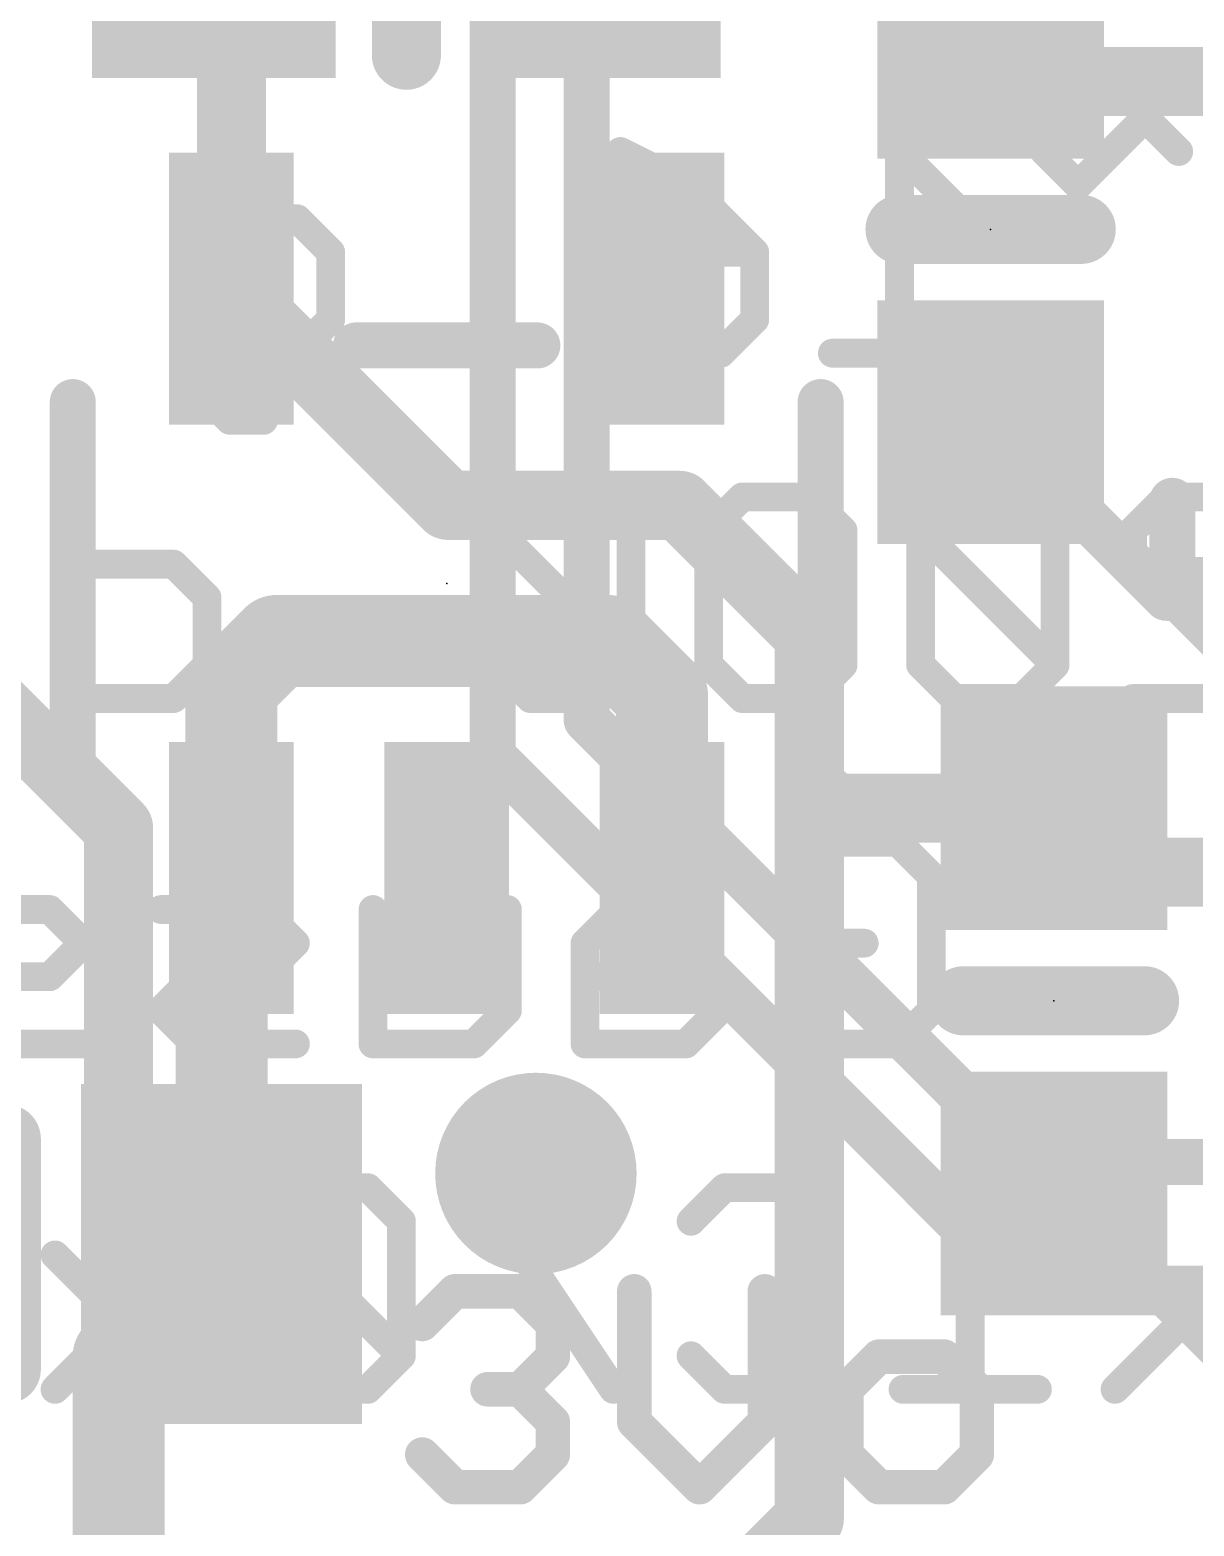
# Model space of a CAD drawing. Extents: x -0.1 to 25.5, y -0.1 to 17.9.
# Drawn here: x 5.96 to 11.1, y 3.52 to 10.13 of the extents above; entities that cross this region are included whole.
import ezdxf

# ---------------------------------------------------------------- set-up
doc = ezdxf.new("R2010")
doc.units = 0
for name, color, linetype in [('1', 12, 'CONTINUOUS'), ('16', 5, 'CONTINUOUS'), ('18', 110, 'CONTINUOUS'), ('21', 40, 'CONTINUOUS'), ('22', 6, 'CONTINUOUS'), ('23', 40, 'CONTINUOUS')]:
    doc.layers.add(name, color=color, linetype=linetype)

# ---------------------------------------------------------------- blocks, each defined once
blk = doc.blocks.new('RECT')
blk.add_solid([(-0.5, -0.5), (0.5, -0.5), (-0.5, 0.5), (0.5, 0.5)])
blk = doc.blocks.new('ROUNDV')
at = {"const_width": 0.5}
blk.add_lwpolyline([(0, -0.25, 1), (0, 0.25, 1), (0, -0.25)], format="xyb", dxfattribs=at)

msp = doc.modelspace()

# ---------------------------------------------------------------- linework, layer by layer
at = {"layer": '1'}
for points, const_width in [([(9.8797, 10.414), (10.1981, 10.0956)], 0.3048), ([(6.8478, 8.9836), (6.8478, 10.3362)], 0.3048), ([(10.3957, 9.898), (10.1981, 10.0956)], 0.3048), ([(11.35, 9.898), (10.3957, 9.898)], 0.3048), ([(6.8478, 8.9836), (7.8034, 8.028)], 0.3048), ([(10.1981, 8.3956), (10.9737, 7.62)], 0.2032), ([(7.8034, 8.028), (8.8265, 8.028)], 0.3048), ([(8.8265, 8.028), (9.398, 7.4565)], 0.3048), ([(10.9737, 7.62), (11.2395, 7.62)], 0.2032), ([(7.0485, 7.4295), (6.8478, 7.2288)], 0.4064), ([(8.509, 7.4295), (7.0485, 7.4295)], 0.4064), ([(8.7478, 7.1907), (8.509, 7.4295)], 0.4064), ([(9.398, 7.4565), (9.398, 6.7945)], 0.3048), ([(6.8478, 7.2288), (6.8478, 6.3834)], 0.4064), ([(8.7478, 6.3834), (8.7478, 7.1907)], 0.4064), ([(9.398, 6.7945), (9.398, 3.556)], 0.3048), ([(9.5005, 6.692), (9.398, 6.7945)], 0.3048), ([(10.4775, 6.692), (9.5005, 6.692)], 0.3048), ([(10.76, 6.4095), (10.4775, 6.692)], 0.3048), ([(6.8047, 6.3403), (6.8478, 6.3834)], 0.4064), ([(6.8047, 4.7244), (6.8047, 6.3403)], 0.4064), ([(11.95, 6.4095), (10.76, 6.4095)], 0.3048), ([(6.35, 4.2697), (6.8047, 4.7244)], 0.4064), ([(6.35, 2.54), (6.35, 4.2697)], 0.4064), ([(9.398, 3.556), (8.89, 3.048)], 0.3048)]:
    msp.add_lwpolyline(points, dxfattribs=dict(at, const_width=const_width))
for points, const_width in [([(10.252, 10.1495, 1), (10.1442, 10.0417)], 0.1524), ([(10.1442, 10.0417, 1), (10.252, 10.1495)], 0.1524), ([(10.3957, 9.9742, 1), (10.3957, 9.8218)], 0.1524), ([(10.3418, 9.8441, 1), (10.4496, 9.9519)], 0.1524), ([(6.9017, 9.0375, 1), (6.7939, 8.9297)], 0.1524), ([(6.7716, 8.9836, 1), (6.924, 8.9836)], 0.1524), ([(10.234, 8.4315, 1), (10.1622, 8.3597)], 0.1016), ([(7.8034, 8.1042, 1), (7.8034, 7.9518)], 0.1524), ([(7.7495, 7.9741, 1), (7.8573, 8.0819)], 0.1524), ([(8.8804, 8.0819, 1), (8.7726, 7.9741)], 0.1524), ([(8.8265, 7.9518, 1), (8.8265, 8.1042)], 0.1524), ([(10.9737, 7.6708, 1), (10.9737, 7.5692)], 0.1016), ([(10.9378, 7.5841, 1), (11.0096, 7.6559)], 0.1016), ([(7.0485, 7.5311, 1), (7.0485, 7.3279)], 0.2032), ([(7.1203, 7.3577, 1), (6.9767, 7.5013)], 0.2032), ([(8.5808, 7.5013, 1), (8.4372, 7.3577)], 0.2032), ([(8.509, 7.3279, 1), (8.509, 7.5311)], 0.2032), ([(9.4742, 7.4565, 1), (9.3218, 7.4565)], 0.1524), ([(9.3441, 7.4026, 1), (9.4519, 7.5104)], 0.1524), ([(6.9494, 7.2288, 1), (6.7462, 7.2288)], 0.2032), ([(6.776, 7.3006, 1), (6.9196, 7.157)], 0.2032), ([(8.8494, 7.1907, 1), (8.6462, 7.1907)], 0.2032), ([(8.676, 7.1189, 1), (8.8196, 7.2625)], 0.2032), ([(9.4742, 6.7945, 1), (9.3218, 6.7945)], 0.1524), ([(9.4519, 6.8484, 1), (9.3441, 6.7406)], 0.1524), ([(9.3218, 6.7945, 1), (9.4742, 6.7945)], 0.1524), ([(9.5005, 6.7682, 1), (9.5005, 6.6158)], 0.1524), ([(9.4466, 6.6381, 1), (9.5544, 6.7459)], 0.1524), ([(10.5314, 6.7459, 1), (10.4236, 6.6381)], 0.1524), ([(10.4775, 6.6158, 1), (10.4775, 6.7682)], 0.1524), ([(6.9063, 6.3403, 1), (6.7031, 6.3403)], 0.2032), ([(6.9196, 6.3116, 1), (6.776, 6.4552)], 0.2032), ([(10.76, 6.4857, 1), (10.76, 6.3333)], 0.1524), ([(10.7061, 6.3556, 1), (10.8139, 6.4634)], 0.1524), ([(6.7329, 6.4121, 1), (6.8765, 6.2685)], 0.2032), ([(6.7462, 6.3834, 1), (6.9494, 6.3834)], 0.2032), ([(8.6462, 6.3834, 1), (8.8494, 6.3834)], 0.2032), ([(6.8765, 4.6526, 1), (6.7329, 4.7962)], 0.2032), ([(6.7031, 4.7244, 1), (6.9063, 4.7244)], 0.2032), ([(6.4516, 4.2697, 1), (6.2484, 4.2697)], 0.2032), ([(6.2782, 4.3415, 1), (6.4218, 4.1979)], 0.2032), ([(9.4519, 3.5021, 1), (9.3441, 3.6099)], 0.1524), ([(9.3218, 3.556, 1), (9.4742, 3.556)], 0.1524)]:
    msp.add_lwpolyline(points, format="xyb", dxfattribs=dict(at, const_width=const_width))
at = {"layer": '16'}
for points, const_width in [([(8.001, 6.9215), (8.001, 13.9065)], 0.2032), ([(8.4154, 7.0819), (8.4154, 12.7969)], 0.2032), ([(3.556, 9.398), (6.35, 6.604)], 0.3048), ([(10.3664, 5.1308), (8.4154, 7.0819)], 0.2032), ([(10.3505, 4.572), (8.001, 6.9215)], 0.2032), ([(6.35, 6.604), (6.35, 2.54)], 0.3048), ([(13.0732, 5.1308), (10.3664, 5.1308)], 0.2032), ([(12.1913, 4.572), (10.3505, 4.572)], 0.2032)]:
    msp.add_lwpolyline(points, dxfattribs=dict(at, const_width=const_width))
for points, const_width in [([(8.4513, 7.1178, 1), (8.3794, 7.0459)], 0.1016), ([(8.3646, 7.0819, 1), (8.4662, 7.0819)], 0.1016), ([(8.0369, 6.9574, 1), (7.9651, 6.8856)], 0.1016), ([(7.9502, 6.9215, 1), (8.0518, 6.9215)], 0.1016), ([(6.4262, 6.604, 1), (6.2738, 6.604)], 0.1524), ([(6.2961, 6.5501, 1), (6.4039, 6.6579)], 0.1524), ([(10.3664, 5.1816, 1), (10.3664, 5.08)], 0.1016), ([(10.3305, 5.0949, 1), (10.4024, 5.1667)], 0.1016), ([(10.3505, 4.6228, 1), (10.3505, 4.5212)], 0.1016), ([(10.3146, 4.5361, 1), (10.3864, 4.6079)], 0.1016)]:
    msp.add_lwpolyline(points, format="xyb", dxfattribs=dict(at, const_width=const_width))
at = {"layer": '21'}
for points, const_width in [([(7.62, 10.814), (7.62, 10.014)], 0.3048), ([(9.7981, 9.2456), (10.5981, 9.2456)], 0.3048), ([(7.3978, 8.7335), (8.1978, 8.7335)], 0.2032), ([(6.1478, 8.4835), (6.1478, 6.8835)], 0.2032), ([(9.4478, 8.4835), (9.4478, 6.8835)], 0.2032), ([(11, 7.698), (11, 8.048)], 0.2032), ([(11.8, 7.698), (11, 7.698)], 0.2032), ([(10.8775, 5.842), (10.0775, 5.842)], 0.3048), ([(5.8547, 4.2164), (5.8547, 5.2324)], 0.3048), ([(7.6899, 4.416), (7.834, 4.56)], 0.1524), ([(7.834, 4.56), (8.1221, 4.56)], 0.1524), ([(8.1221, 4.56), (8.2661, 4.416)], 0.1524), ([(8.6254, 4.56), (8.6254, 3.9838)], 0.1524), ([(9.2017, 3.9838), (9.2017, 4.56)], 0.1524), ([(8.2661, 4.416), (8.2661, 4.2719)], 0.1524), ([(8.2661, 4.2719), (8.1221, 4.1279)], 0.1524), ([(9.705, 4.2719), (9.561, 4.1279)], 0.1524), ([(9.9931, 4.2719), (9.705, 4.2719)], 0.1524), ([(10.1372, 4.1279), (9.9931, 4.2719)], 0.1524), ([(8.1221, 4.1279), (7.978, 4.1279)], 0.1524), ([(8.1221, 4.1279), (8.2661, 3.9838)], 0.1524), ([(9.561, 4.1279), (9.561, 3.8398)], 0.1524), ([(10.1372, 3.8398), (10.1372, 4.1279)], 0.1524), ([(8.2661, 3.9838), (8.2661, 3.8398)], 0.1524), ([(8.6254, 3.9838), (8.9136, 3.6957)], 0.1524), ([(8.9136, 3.6957), (9.2017, 3.9838)], 0.1524), ([(7.834, 3.6957), (7.6899, 3.8398)], 0.1524), ([(8.2661, 3.8398), (8.1221, 3.6957)], 0.1524), ([(9.561, 3.8398), (9.705, 3.6957)], 0.1524), ([(9.9931, 3.6957), (10.1372, 3.8398)], 0.1524), ([(8.1221, 3.6957), (7.834, 3.6957)], 0.1524), ([(9.705, 3.6957), (9.9931, 3.6957)], 0.1524)]:
    msp.add_lwpolyline(points, dxfattribs=dict(at, const_width=const_width))
for points, const_width in [([(7.5438, 10.014, 1), (7.6962, 10.014)], 0.1524), ([(9.7981, 9.3218, 1), (9.7981, 9.1694)], 0.1524), ([(10.5981, 9.1694, 1), (10.5981, 9.3218)], 0.1524), ([(7.3978, 8.7843, 1), (7.3978, 8.6827)], 0.1016), ([(8.1978, 8.6827, 1), (8.1978, 8.7843)], 0.1016), ([(6.1986, 8.4835, 1), (6.097, 8.4835)], 0.1016), ([(9.4986, 8.4835, 1), (9.397, 8.4835)], 0.1016), ([(11.0508, 8.048, 1), (10.9492, 8.048)], 0.1016), ([(11, 7.7488, 1), (11, 7.6472)], 0.1016), ([(10.9492, 7.698, 1), (11.0508, 7.698)], 0.1016), ([(6.097, 6.8835, 1), (6.1986, 6.8835)], 0.1016), ([(9.397, 6.8835, 1), (9.4986, 6.8835)], 0.1016), ([(10.0775, 5.9182, 1), (10.0775, 5.7658)], 0.1524), ([(10.8775, 5.7658, 1), (10.8775, 5.9182)], 0.1524), ([(5.9309, 5.2324, 1), (5.7785, 5.2324)], 0.1524), ([(7.834, 4.5981, 1), (7.834, 4.5219)], 0.0762), ([(7.8609, 4.5331, 1), (7.807, 4.587)], 0.0762), ([(8.149, 4.587, 1), (8.0951, 4.5331)], 0.0762), ([(8.1221, 4.5219, 1), (8.1221, 4.5981)], 0.0762), ([(8.6635, 4.56, 1), (8.5873, 4.56)], 0.0762), ([(9.2398, 4.56, 1), (9.1636, 4.56)], 0.0762), ([(8.3042, 4.416, 1), (8.228, 4.416)], 0.0762), ([(7.663, 4.4429, 1), (7.7169, 4.389)], 0.0762), ([(8.2392, 4.389, 1), (8.2931, 4.4429)], 0.0762), ([(5.7785, 4.2164, 1), (5.9309, 4.2164)], 0.1524), ([(8.228, 4.2719, 1), (8.3042, 4.2719)], 0.0762), ([(8.2931, 4.245, 1), (8.2392, 4.2989)], 0.0762), ([(9.705, 4.31, 1), (9.705, 4.2338)], 0.0762), ([(9.732, 4.245, 1), (9.6781, 4.2989)], 0.0762), ([(10.0201, 4.2989, 1), (9.9662, 4.245)], 0.0762), ([(9.9931, 4.2338, 1), (9.9931, 4.31)], 0.0762), ([(7.978, 4.166, 1), (7.978, 4.0898)], 0.0762), ([(8.149, 4.1548, 1), (8.0951, 4.1009)], 0.0762), ([(8.0951, 4.1548, 1), (8.149, 4.1009)], 0.0762), ([(8.1221, 4.0898, 1), (8.1221, 4.166)], 0.0762), ([(9.534, 4.1548, 1), (9.5879, 4.1009)], 0.0762), ([(9.5991, 4.1279, 1), (9.5229, 4.1279)], 0.0762), ([(10.1753, 4.1279, 1), (10.0991, 4.1279)], 0.0762), ([(10.1102, 4.1009, 1), (10.1641, 4.1548)], 0.0762), ([(8.3042, 3.9838, 1), (8.228, 3.9838)], 0.0762), ([(8.2392, 3.9569, 1), (8.2931, 4.0108)], 0.0762), ([(8.6524, 4.0108, 1), (8.5985, 3.9569)], 0.0762), ([(9.2286, 3.9569, 1), (9.1747, 4.0108)], 0.0762), ([(8.5873, 3.9838, 1), (8.6635, 3.9838)], 0.0762), ([(9.1636, 3.9838, 1), (9.2398, 3.9838)], 0.0762), ([(7.7169, 3.8667, 1), (7.663, 3.8128)], 0.0762), ([(8.2931, 3.8128, 1), (8.2392, 3.8667)], 0.0762), ([(9.5879, 3.8667, 1), (9.534, 3.8128)], 0.0762), ([(10.1641, 3.8128, 1), (10.1102, 3.8667)], 0.0762), ([(8.228, 3.8398, 1), (8.3042, 3.8398)], 0.0762), ([(9.5229, 3.8398, 1), (9.5991, 3.8398)], 0.0762), ([(10.0991, 3.8398, 1), (10.1753, 3.8398)], 0.0762), ([(7.834, 3.7338, 1), (7.834, 3.6576)], 0.0762), ([(8.1221, 3.6576, 1), (8.1221, 3.7338)], 0.0762), ([(9.705, 3.7338, 1), (9.705, 3.6576)], 0.0762), ([(9.9931, 3.6576, 1), (9.9931, 3.7338)], 0.0762), ([(7.807, 3.6688, 1), (7.8609, 3.7226)], 0.0762), ([(8.0951, 3.7226, 1), (8.149, 3.6688)], 0.0762), ([(8.8866, 3.7226, 1), (8.9405, 3.6688)], 0.0762), ([(8.8866, 3.6688, 1), (8.9405, 3.7226)], 0.0762), ([(9.6781, 3.6688, 1), (9.732, 3.7226)], 0.0762), ([(9.9662, 3.7226, 1), (10.0201, 3.6688)], 0.0762)]:
    msp.add_lwpolyline(points, format="xyb", dxfattribs=dict(at, const_width=const_width))
at = {"layer": '22', "const_width": 0.127}
for points in [[(10.88, 9.7376), (10.5834, 9.441)], [(11.0283, 9.5893), (10.88, 9.7376)], [(8.5641, 9.5893), (8.8606, 9.441)], [(10.0928, 9.2927), (9.7962, 9.5893)], [(9.7962, 9.5893), (9.7962, 8.6995)], [(10.5834, 9.441), (10.4351, 9.5893)], [(8.8606, 9.441), (9.1572, 9.1444)], [(6.693, 8.5512), (6.693, 9.2927)], [(6.693, 9.2927), (7.1379, 9.2927)], [(7.1379, 9.2927), (7.2862, 9.1444)], [(7.2862, 9.1444), (7.2862, 8.8478)], [(8.5641, 8.9961), (8.7124, 9.1444)], [(8.7124, 9.1444), (9.1572, 9.1444)], [(9.1572, 9.1444), (9.1572, 8.8478)], [(8.5641, 8.8478), (8.5641, 8.9961)], [(7.2862, 8.8478), (7.1379, 8.6995)], [(8.7124, 8.6995), (8.5641, 8.8478)], [(9.1572, 8.8478), (9.0089, 8.6995)], [(7.1379, 8.6995), (6.693, 8.6995)], [(9.0089, 8.6995), (8.7124, 8.6995)], [(10.0928, 8.6995), (9.4996, 8.6995)], [(6.8413, 8.4029), (6.693, 8.5512)], [(6.9896, 8.4029), (6.8413, 8.4029)], [(6.1473, 8.0653), (6.1473, 7.1755)], [(8.1666, 8.0653), (8.0183, 7.917)], [(8.4632, 8.0653), (8.1666, 8.0653)], [(8.6115, 7.917), (8.4632, 8.0653)], [(9.1022, 8.0653), (8.9539, 7.917)], [(9.3987, 8.0653), (9.1022, 8.0653)], [(9.547, 7.917), (9.3987, 8.0653)], [(10.0377, 8.0653), (9.8894, 7.917)], [(10.3343, 8.0653), (10.0377, 8.0653)], [(10.4826, 7.917), (10.3343, 8.0653)], [(10.8249, 7.917), (10.9732, 8.0653)], [(10.9732, 8.0653), (11.2698, 8.0653)], [(8.0183, 7.917), (8.0183, 7.3238)], [(8.6115, 7.3238), (8.0183, 7.917)], [(8.6115, 7.3238), (8.6115, 7.917)], [(8.9539, 7.917), (8.9539, 7.3238)], [(9.547, 7.3238), (8.9539, 7.917)], [(9.547, 7.3238), (9.547, 7.917)], [(9.8894, 7.917), (9.8894, 7.3238)], [(10.4826, 7.3238), (9.8894, 7.917)], [(10.4826, 7.3238), (10.4826, 7.917)], [(10.8249, 7.7687), (10.8249, 7.917)], [(6.5922, 7.7687), (6.1473, 7.7687)], [(6.7405, 7.6204), (6.5922, 7.7687)], [(11.4181, 7.1755), (10.8249, 7.7687)], [(6.7405, 7.3238), (6.7405, 7.6204)], [(6.5922, 7.1755), (6.7405, 7.3238)], [(8.0183, 7.3238), (8.1666, 7.1755)], [(8.4632, 7.1755), (8.6115, 7.3238)], [(8.9539, 7.3238), (9.1022, 7.1755)], [(9.3987, 7.1755), (9.547, 7.3238)], [(9.8894, 7.3238), (10.0377, 7.1755)], [(10.3343, 7.1755), (10.4826, 7.3238)], [(6.1473, 7.1755), (6.5922, 7.1755)], [(8.1666, 7.1755), (8.4632, 7.1755)], [(9.1022, 7.1755), (9.3987, 7.1755)], [(10.0377, 7.1755), (10.3343, 7.1755)], [(10.8249, 7.1755), (11.4181, 7.1755)], [(9.3437, 6.393), (9.492, 6.5413)], [(9.492, 6.5413), (9.7885, 6.5413)], [(9.7885, 6.5413), (9.9368, 6.393)], [(9.9368, 6.393), (9.9368, 5.7998)], [(6.0465, 6.2447), (5.6016, 6.2447)], [(6.1948, 6.0964), (6.0465, 6.2447)], [(6.982, 6.2447), (6.5371, 6.2447)], [(7.1303, 6.0964), (6.982, 6.2447)], [(7.4726, 5.6515), (7.4726, 6.2447)], [(8.0658, 6.2447), (8.0658, 5.7998)], [(8.5564, 6.2447), (8.4081, 6.0964)], [(8.853, 6.2447), (8.5564, 6.2447)], [(6.0465, 5.9481), (6.1948, 6.0964)], [(6.982, 5.9481), (7.1303, 6.0964)], [(8.4081, 6.0964), (8.4081, 5.6515)], [(9.3437, 5.7998), (9.3437, 6.0964)], [(9.3437, 6.0964), (9.6402, 6.0964)], [(5.7499, 5.9481), (6.0465, 5.9481)], [(6.5371, 5.7998), (6.6854, 5.9481)], [(6.6854, 5.9481), (6.982, 5.9481)], [(8.853, 5.9481), (8.4081, 5.9481)], [(9.0013, 5.7998), (8.853, 5.9481)], [(6.6854, 5.6515), (6.5371, 5.7998)], [(8.0658, 5.7998), (7.9175, 5.6515)], [(8.853, 5.6515), (9.0013, 5.7998)], [(9.492, 5.6515), (9.3437, 5.7998)], [(9.9368, 5.7998), (9.7885, 5.6515)], [(6.1948, 5.6515), (5.7499, 5.6515)], [(7.1303, 5.6515), (6.6854, 5.6515)], [(7.9175, 5.6515), (7.4726, 5.6515)], [(8.4081, 5.6515), (8.853, 5.6515)], [(9.7885, 5.6515), (9.492, 5.6515)], [(7.1532, 5.0173), (7.0049, 4.869)], [(7.4497, 5.0173), (7.1532, 5.0173)], [(7.598, 4.869), (7.4497, 5.0173)], [(8.5336, 4.1275), (7.9404, 5.0173)], [(8.8759, 4.869), (9.0242, 5.0173)], [(9.0242, 5.0173), (9.3208, 5.0173)], [(9.3208, 5.0173), (9.4691, 4.869)], [(10.4046, 4.7207), (10.108, 5.0173)], [(10.108, 5.0173), (10.108, 4.1275)], [(7.0049, 4.869), (7.0049, 4.2758)], [(7.598, 4.2758), (7.0049, 4.869)], [(7.598, 4.2758), (7.598, 4.869)], [(9.4691, 4.869), (9.4691, 4.2758)], [(6.6625, 4.7207), (6.0693, 4.1275)], [(6.6625, 4.1275), (6.0693, 4.7207)], [(11.3401, 4.7207), (10.7469, 4.1275)], [(11.3401, 4.1275), (10.7469, 4.7207)], [(7.0049, 4.2758), (7.1532, 4.1275)], [(7.4497, 4.1275), (7.598, 4.2758)], [(9.0242, 4.1275), (8.8759, 4.2758)], [(9.4691, 4.2758), (9.3208, 4.1275)], [(7.1532, 4.1275), (7.4497, 4.1275)], [(9.3208, 4.1275), (9.0242, 4.1275)], [(10.4046, 4.1275), (9.8114, 4.1275)]]:
    msp.add_lwpolyline(points, dxfattribs=at)
at = {"layer": '22', "const_width": 0.0635}
for points in [[(10.9024, 9.76, 1), (10.8575, 9.7151)], [(10.9024, 9.7151, 1), (10.8575, 9.76)], [(8.5783, 9.6177, 1), (8.5499, 9.5609)], [(9.8279, 9.5893, 1), (9.7644, 9.5893)], [(9.8186, 9.6117, 1), (9.7737, 9.5668)], [(10.4575, 9.6117, 1), (10.4126, 9.5668)], [(11.0058, 9.5668, 1), (11.0507, 9.6117)], [(8.8831, 9.4634, 1), (8.8382, 9.4185)], [(8.8464, 9.4126, 1), (8.8748, 9.4694)], [(10.5609, 9.4634, 1), (10.6058, 9.4185)], [(10.5609, 9.4185, 1), (10.6058, 9.4634)], [(6.7248, 9.2927, 1), (6.6613, 9.2927)], [(6.693, 9.3244, 1), (6.693, 9.2609)], [(7.1604, 9.3151, 1), (7.1155, 9.2702)], [(7.1379, 9.2609, 1), (7.1379, 9.3244)], [(10.0703, 9.2702, 1), (10.1152, 9.3151)], [(7.3179, 9.1444, 1), (7.2544, 9.1444)], [(7.2637, 9.1219, 1), (7.3086, 9.1668)], [(8.7124, 9.1761, 1), (8.7124, 9.1126)], [(8.7348, 9.1219, 1), (8.6899, 9.1668)], [(9.189, 9.1444, 1), (9.1255, 9.1444)], [(9.1348, 9.1219, 1), (9.1797, 9.1668)], [(9.1572, 9.1126, 1), (9.1572, 9.1761)], [(8.5958, 8.9961, 1), (8.5323, 8.9961)], [(8.5416, 9.0185, 1), (8.5865, 8.9736)], [(7.2544, 8.8478, 1), (7.3179, 8.8478)], [(7.3086, 8.8253, 1), (7.2637, 8.8702)], [(8.5323, 8.8478, 1), (8.5958, 8.8478)], [(8.5865, 8.8702, 1), (8.5416, 8.8253)], [(9.1255, 8.8478, 1), (9.189, 8.8478)], [(9.1797, 8.8253, 1), (9.1348, 8.8702)], [(6.693, 8.7313, 1), (6.693, 8.6677)], [(7.1155, 8.722, 1), (7.1604, 8.677)], [(7.1379, 8.6677, 1), (7.1379, 8.7313)], [(8.7124, 8.7313, 1), (8.7124, 8.6677)], [(8.6899, 8.677, 1), (8.7348, 8.722)], [(8.9865, 8.722, 1), (9.0314, 8.677)], [(9.0089, 8.6677, 1), (9.0089, 8.7313)], [(9.4996, 8.7313, 1), (9.4996, 8.6677)], [(9.7644, 8.6995, 1), (9.8279, 8.6995)], [(10.0928, 8.6677, 1), (10.0928, 8.7313)], [(6.6613, 8.5512, 1), (6.7248, 8.5512)], [(6.7155, 8.5737, 1), (6.6706, 8.5288)], [(6.8413, 8.4347, 1), (6.8413, 8.3712)], [(6.8189, 8.3805, 1), (6.8638, 8.4254)], [(6.9896, 8.3712, 1), (6.9896, 8.4347)], [(6.1791, 8.0653, 1), (6.1156, 8.0653)], [(8.1666, 8.097, 1), (8.1666, 8.0335)], [(8.1891, 8.0428, 1), (8.1442, 8.0877)], [(8.4857, 8.0877, 1), (8.4408, 8.0428)], [(8.4632, 8.0335, 1), (8.4632, 8.097)], [(9.1022, 8.097, 1), (9.1022, 8.0335)], [(9.1246, 8.0428, 1), (9.0797, 8.0877)], [(9.4212, 8.0877, 1), (9.3763, 8.0428)], [(9.3987, 8.0335, 1), (9.3987, 8.097)], [(10.0377, 8.097, 1), (10.0377, 8.0335)], [(10.0601, 8.0428, 1), (10.0152, 8.0877)], [(10.3567, 8.0877, 1), (10.3118, 8.0428)], [(10.3343, 8.0335, 1), (10.3343, 8.097)], [(10.9732, 8.097, 1), (10.9732, 8.0335)], [(10.9956, 8.0428, 1), (10.9507, 8.0877)], [(8.0501, 7.917, 1), (7.9866, 7.917)], [(8.0408, 7.9394, 1), (7.9959, 7.8945)], [(7.9959, 7.9394, 1), (8.0408, 7.8945)], [(8.6433, 7.917, 1), (8.5798, 7.917)], [(8.5891, 7.8945, 1), (8.634, 7.9394)], [(8.9856, 7.917, 1), (8.9221, 7.917)], [(8.9763, 7.9394, 1), (8.9314, 7.8945)], [(8.9314, 7.9394, 1), (8.9763, 7.8945)], [(9.5788, 7.917, 1), (9.5153, 7.917)], [(9.5246, 7.8945, 1), (9.5695, 7.9394)], [(9.9211, 7.917, 1), (9.8576, 7.917)], [(9.9118, 7.9394, 1), (9.8669, 7.8945)], [(9.8669, 7.9394, 1), (9.9118, 7.8945)], [(10.5143, 7.917, 1), (10.4508, 7.917)], [(10.4601, 7.8945, 1), (10.505, 7.9394)], [(10.8024, 7.9394, 1), (10.8474, 7.8945)], [(10.8567, 7.917, 1), (10.7932, 7.917)], [(6.1473, 7.8004, 1), (6.1473, 7.7369)], [(6.6146, 7.7911, 1), (6.5697, 7.7462)], [(6.5922, 7.7369, 1), (6.5922, 7.8004)], [(10.8474, 7.7911, 1), (10.8024, 7.7462)], [(10.7932, 7.7687, 1), (10.8567, 7.7687)], [(6.7722, 7.6204, 1), (6.7087, 7.6204)], [(6.718, 7.5979, 1), (6.7629, 7.6428)], [(6.7087, 7.3238, 1), (6.7722, 7.3238)], [(6.7629, 7.3013, 1), (6.718, 7.3462)], [(7.9866, 7.3238, 1), (8.0501, 7.3238)], [(8.0408, 7.3462, 1), (7.9959, 7.3013)], [(8.5798, 7.3238, 1), (8.6433, 7.3238)], [(8.634, 7.3013, 1), (8.5891, 7.3462)], [(8.5891, 7.3013, 1), (8.634, 7.3462)], [(8.9221, 7.3238, 1), (8.9856, 7.3238)], [(8.9763, 7.3462, 1), (8.9314, 7.3013)], [(9.5153, 7.3238, 1), (9.5788, 7.3238)], [(9.5695, 7.3013, 1), (9.5246, 7.3462)], [(9.5246, 7.3013, 1), (9.5695, 7.3462)], [(9.9118, 7.3462, 1), (9.8669, 7.3013)], [(9.8576, 7.3238, 1), (9.9211, 7.3238)], [(10.4508, 7.3238, 1), (10.5143, 7.3238)], [(10.505, 7.3013, 1), (10.4601, 7.3462)], [(10.4601, 7.3013, 1), (10.505, 7.3462)], [(6.1473, 7.2073, 1), (6.1473, 7.1438)], [(6.1156, 7.1755, 1), (6.1791, 7.1755)], [(6.5697, 7.198, 1), (6.6146, 7.153)], [(6.5922, 7.1438, 1), (6.5922, 7.2073)], [(8.1666, 7.2073, 1), (8.1666, 7.1438)], [(8.1442, 7.153, 1), (8.1891, 7.198)], [(8.4408, 7.198, 1), (8.4857, 7.153)], [(8.4632, 7.1438, 1), (8.4632, 7.2073)], [(9.1022, 7.2073, 1), (9.1022, 7.1438)], [(9.0797, 7.153, 1), (9.1246, 7.198)], [(9.3763, 7.198, 1), (9.4212, 7.153)], [(9.3987, 7.1438, 1), (9.3987, 7.2073)], [(10.0377, 7.2073, 1), (10.0377, 7.1438)], [(10.0152, 7.153, 1), (10.0601, 7.198)], [(10.3118, 7.198, 1), (10.3567, 7.153)], [(10.3343, 7.1438, 1), (10.3343, 7.2073)], [(10.8249, 7.2073, 1), (10.8249, 7.1438)], [(9.492, 6.573, 1), (9.492, 6.5095)], [(9.5144, 6.5188, 1), (9.4695, 6.5637)], [(9.811, 6.5637, 1), (9.7661, 6.5188)], [(9.7885, 6.5095, 1), (9.7885, 6.573)], [(9.3212, 6.4154, 1), (9.3661, 6.3705)], [(9.9686, 6.393, 1), (9.9051, 6.393)], [(9.9144, 6.3705, 1), (9.9593, 6.4154)], [(6.0689, 6.2671, 1), (6.024, 6.2222)], [(6.0465, 6.2129, 1), (6.0465, 6.2764)], [(6.5371, 6.2764, 1), (6.5371, 6.2129)], [(7.0044, 6.2671, 1), (6.9595, 6.2222)], [(6.982, 6.2129, 1), (6.982, 6.2764)], [(7.5044, 6.2447, 1), (7.4409, 6.2447)], [(8.0975, 6.2447, 1), (8.034, 6.2447)], [(8.5564, 6.2764, 1), (8.5564, 6.2129)], [(8.5789, 6.2222, 1), (8.534, 6.2671)], [(8.853, 6.2129, 1), (8.853, 6.2764)], [(6.2172, 6.0739, 1), (6.1723, 6.1188)], [(6.1723, 6.0739, 1), (6.2172, 6.1188)], [(7.1527, 6.0739, 1), (7.1078, 6.1188)], [(7.1078, 6.0739, 1), (7.1527, 6.1188)], [(8.4399, 6.0964, 1), (8.3764, 6.0964)], [(8.3857, 6.1188, 1), (8.4306, 6.0739)], [(9.3754, 6.0964, 1), (9.3119, 6.0964)], [(9.3437, 6.1281, 1), (9.3437, 6.0646)], [(9.6402, 6.0646, 1), (9.6402, 6.1281)], [(6.0465, 5.9163, 1), (6.0465, 5.9798)], [(6.6854, 5.9798, 1), (6.6854, 5.9163)], [(6.7078, 5.9256, 1), (6.6629, 5.9705)], [(6.982, 5.9163, 1), (6.982, 5.9798)], [(8.4081, 5.9798, 1), (8.4081, 5.9163)], [(8.8755, 5.9705, 1), (8.8306, 5.9256)], [(8.853, 5.9163, 1), (8.853, 5.9798)], [(6.024, 5.9705, 1), (6.0689, 5.9256)], [(6.9595, 5.9705, 1), (7.0044, 5.9256)], [(6.5596, 5.8222, 1), (6.5147, 5.7773)], [(6.5147, 5.8222, 1), (6.5596, 5.7773)], [(8.034, 5.7998, 1), (8.0975, 5.7998)], [(8.0882, 5.7773, 1), (8.0433, 5.8222)], [(9.0238, 5.7773, 1), (8.9789, 5.8222)], [(8.9789, 5.7773, 1), (9.0238, 5.8222)], [(9.3119, 5.7998, 1), (9.3754, 5.7998)], [(9.3661, 5.8222, 1), (9.3212, 5.7773)], [(9.9051, 5.7998, 1), (9.9686, 5.7998)], [(9.9593, 5.7773, 1), (9.9144, 5.8222)], [(6.1948, 5.6198, 1), (6.1948, 5.6833)], [(6.6854, 5.6833, 1), (6.6854, 5.6198)], [(6.6629, 5.629, 1), (6.7078, 5.674)], [(7.1303, 5.6198, 1), (7.1303, 5.6833)], [(7.4726, 5.6833, 1), (7.4726, 5.6198)], [(7.4409, 5.6515, 1), (7.5044, 5.6515)], [(7.8951, 5.674, 1), (7.94, 5.629)], [(7.9175, 5.6198, 1), (7.9175, 5.6833)], [(8.4081, 5.6833, 1), (8.4081, 5.6198)], [(8.3764, 5.6515, 1), (8.4399, 5.6515)], [(8.8306, 5.674, 1), (8.8755, 5.629)], [(8.853, 5.6198, 1), (8.853, 5.6833)], [(9.492, 5.6833, 1), (9.492, 5.6198)], [(9.4695, 5.629, 1), (9.5144, 5.674)], [(9.7661, 5.674, 1), (9.811, 5.629)], [(9.7885, 5.6198, 1), (9.7885, 5.6833)], [(7.1532, 5.049, 1), (7.1532, 4.9855)], [(7.1756, 4.9948, 1), (7.1307, 5.0397)], [(7.4722, 5.0397, 1), (7.4273, 4.9948)], [(7.4497, 4.9855, 1), (7.4497, 5.049)], [(7.9668, 5.0349, 1), (7.914, 4.9996)], [(9.0242, 5.049, 1), (9.0242, 4.9855)], [(9.0466, 4.9948, 1), (9.0017, 5.0397)], [(9.3432, 5.0397, 1), (9.2983, 4.9948)], [(9.3208, 4.9855, 1), (9.3208, 5.049)], [(10.1398, 5.0173, 1), (10.0763, 5.0173)], [(10.1305, 5.0397, 1), (10.0856, 4.9948)], [(7.0366, 4.869, 1), (6.9731, 4.869)], [(7.0273, 4.8914, 1), (6.9824, 4.8465)], [(6.9824, 4.8914, 1), (7.0273, 4.8465)], [(7.6298, 4.869, 1), (7.5663, 4.869)], [(7.5756, 4.8465, 1), (7.6205, 4.8914)], [(8.8535, 4.8914, 1), (8.8984, 4.8465)], [(9.5008, 4.869, 1), (9.4373, 4.869)], [(9.4466, 4.8465, 1), (9.4915, 4.8914)], [(6.0918, 4.7431, 1), (6.0469, 4.6982)], [(6.685, 4.6982, 1), (6.6401, 4.7431)], [(10.3821, 4.6982, 1), (10.427, 4.7431)], [(10.7694, 4.7431, 1), (10.7245, 4.6982)], [(6.9731, 4.2758, 1), (7.0366, 4.2758)], [(7.0273, 4.2982, 1), (6.9824, 4.2533)], [(7.5663, 4.2758, 1), (7.6298, 4.2758)], [(7.6205, 4.2533, 1), (7.5756, 4.2982)], [(7.5756, 4.2533, 1), (7.6205, 4.2982)], [(8.8984, 4.2982, 1), (8.8535, 4.2533)], [(9.4373, 4.2758, 1), (9.5008, 4.2758)], [(9.4915, 4.2533, 1), (9.4466, 4.2982)], [(6.0469, 4.15, 1), (6.0918, 4.105)], [(6.6401, 4.105, 1), (6.685, 4.15)], [(7.1532, 4.1593, 1), (7.1532, 4.0958)], [(7.1307, 4.105, 1), (7.1756, 4.15)], [(7.4273, 4.15, 1), (7.4722, 4.105)], [(7.4497, 4.0958, 1), (7.4497, 4.1593)], [(8.5071, 4.1099, 1), (8.56, 4.1451)], [(9.0242, 4.1593, 1), (9.0242, 4.0958)], [(9.0017, 4.105, 1), (9.0466, 4.15)], [(9.2983, 4.15, 1), (9.3432, 4.105)], [(9.3208, 4.0958, 1), (9.3208, 4.1593)], [(9.8114, 4.1593, 1), (9.8114, 4.0958)], [(10.0763, 4.1275, 1), (10.1398, 4.1275)], [(10.4046, 4.0958, 1), (10.4046, 4.1593)], [(10.7245, 4.15, 1), (10.7694, 4.105)]]:
    msp.add_lwpolyline(points, format="xyb", dxfattribs=at)
at = {"layer": '23'}
for p in [(10.1981, 9.2456), (7.7978, 7.6835), (10.4775, 5.842)]:
    msp.add_point(p, dxfattribs=at)

# ---------------------------------------------------------------- block references
at = {"layer": '1', "xscale": 1.075}
for p in [(6.77, 10.414), (8.47, 10.414)]:
    msp.add_blockref('RECT', p, dxfattribs=at)
for p, rotation in [((10.1981, 10.0956), 90), ((10.1981, 8.3956), 90), ((10.4775, 6.692), 270), ((10.4775, 4.992), 270)]:
    msp.add_blockref('RECT', p, dxfattribs=dict(at, rotation=rotation))
at = {"layer": '1', "xscale": 0.55, "yscale": 1.2}
for p in [(6.8478, 8.9836), (8.7478, 8.9836), (6.8478, 6.3834), (7.7978, 6.3834), (8.7478, 6.3834)]:
    msp.add_blockref('RECT', p, dxfattribs=at)
at = {"layer": '1', "xscale": 1.24, "yscale": 1.5, "rotation": 180}
msp.add_blockref('RECT', (6.8047, 4.7244), dxfattribs=at)
at = {"layer": '18', "xscale": 0.889, "yscale": 0.889}
msp.add_blockref('ROUNDV', (8.1915, 5.08), dxfattribs=at)
msp.add_blockref('ROUNDV', (8.1915, 5.08), dxfattribs=at)

doc.saveas('drawing.dxf')
